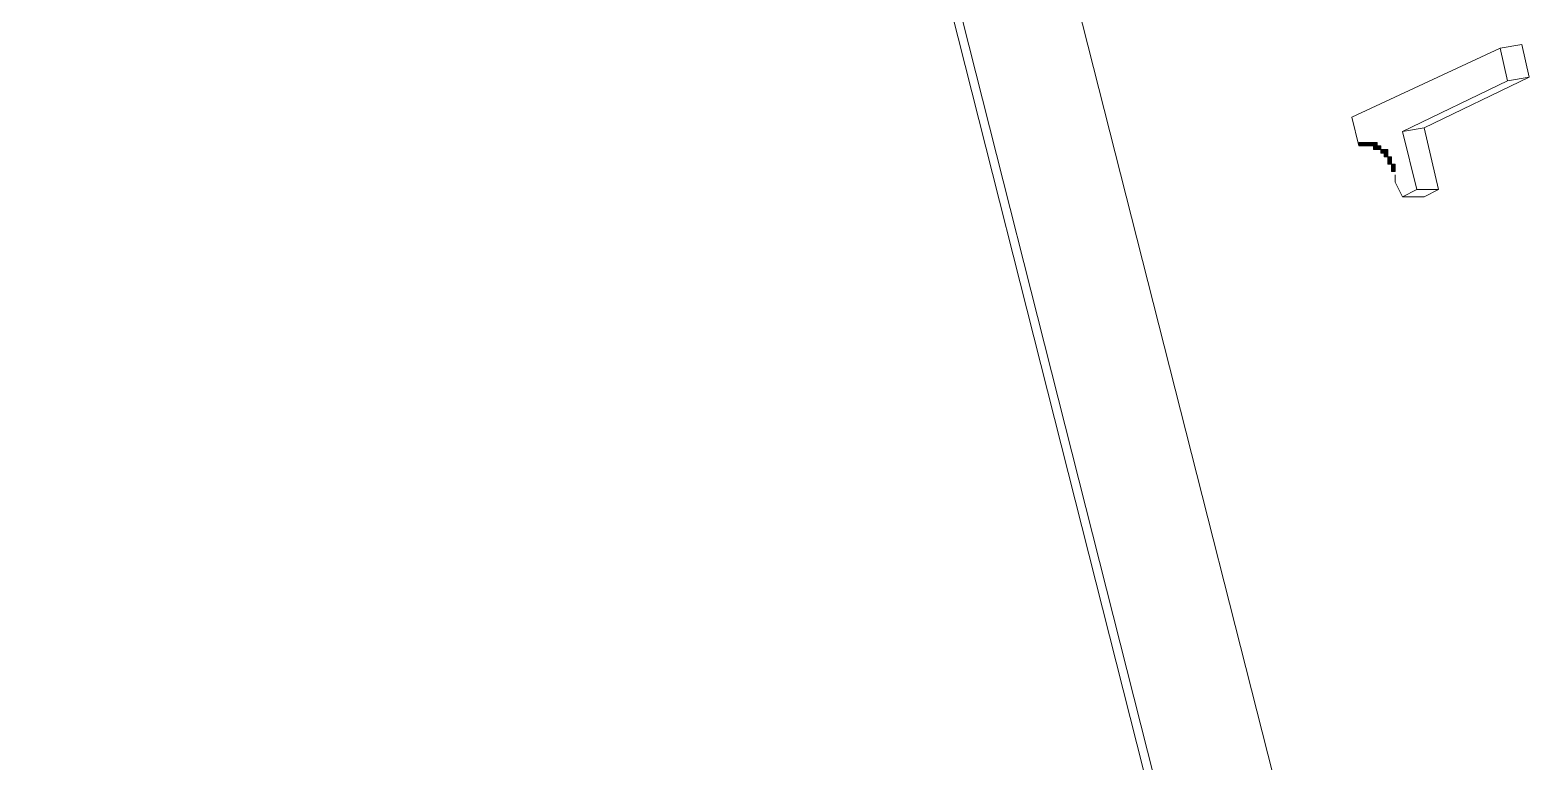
# Model space of a CAD drawing. Header units: inches. Extents: x 11 to 682, y 148 to 1119.
# Drawn here: x 584.46 to 609.33, y 351.12 to 363.24 of the extents above; entities that cross this region are included whole.
import ezdxf

# ---------------------------------------------------------------- set-up
doc = ezdxf.new("R2010")
doc.units = ezdxf.units.IN
doc.header["$MEASUREMENT"] = 0
doc.layers.add('图层 1', color=7, linetype='Continuous')

msp = doc.modelspace()

# ---------------------------------------------------------------- hatches: boundary and pattern name
at = {"layer": '图层 1', "true_color": 0xffffff}
h = msp.add_hatch(color=7, dxfattribs=at)
h.dxf.hatch_style = 2
h.paths.add_polyline_path([(606.48, 361.32), (606.78, 361.32), (606.78, 361.38), (606.48, 361.38)])
h = msp.add_hatch(color=7, dxfattribs=at)
h.dxf.hatch_style = 2
h.paths.add_polyline_path([(606.72, 361.26), (606.84, 361.26), (606.84, 361.32), (606.72, 361.32)])
h = msp.add_hatch(color=7, dxfattribs=at)
h.dxf.hatch_style = 2
h.paths.add_polyline_path([(606.78, 361.26), (606.84, 361.26), (606.84, 361.32), (606.78, 361.32)])
h = msp.add_hatch(color=7, dxfattribs=at)
h.dxf.hatch_style = 2
h.paths.add_polyline_path([(606.78, 361.26), (606.84, 361.26), (606.84, 361.32), (606.78, 361.32)])
h = msp.add_hatch(color=7, dxfattribs=at)
h.dxf.hatch_style = 2
h.paths.add_polyline_path([(606.84, 361.2), (606.9, 361.2), (606.9, 361.26), (606.84, 361.26)])
h = msp.add_hatch(color=7, dxfattribs=at)
h.dxf.hatch_style = 2
h.paths.add_polyline_path([(606.9, 361.14), (606.96, 361.14), (606.96, 361.26), (606.9, 361.26)])
h = msp.add_hatch(color=7, dxfattribs=at)
h.dxf.hatch_style = 2
h.paths.add_polyline_path([(606.9, 361.14), (606.96, 361.14), (606.96, 361.2), (606.9, 361.2)])
h = msp.add_hatch(color=7, dxfattribs=at)
h.dxf.hatch_style = 2
h.paths.add_polyline_path([(606.96, 361.08), (607.02, 361.08), (607.02, 361.14), (606.96, 361.14)])
h = msp.add_hatch(color=7, dxfattribs=at)
h.dxf.hatch_style = 2
h.paths.add_polyline_path([(606.96, 361.08), (607.02, 361.08), (607.02, 361.14), (606.96, 361.14)])
h = msp.add_hatch(color=7, dxfattribs=at)
h.dxf.hatch_style = 2
h.paths.add_polyline_path([(606.96, 361.02), (607.02, 361.02), (607.02, 361.14), (606.96, 361.14)])
h = msp.add_hatch(color=7, dxfattribs=at)
h.dxf.hatch_style = 2
h.paths.add_polyline_path([(607.02, 360.9), (607.08, 360.9), (607.08, 361.02), (607.02, 361.02)])

# ---------------------------------------------------------------- linework, layer by layer
at = {"layer": '图层 1', "color": 7, "lineweight": 18, "true_color": 0xffffff}
for points in [[(584.46, 423.84), (608.04, 330.72)], [(584.641, 423.72), (608.22, 330.6)], [(586.561, 423.72), (610.2, 330.66)], [(606.36, 361.8), (608.82, 362.94)], [(608.82, 362.94), (609.18, 363)], [(608.82, 362.94), (608.939, 362.4)], [(609.18, 363), (609.3, 362.46)], [(609.18, 363), (609.3, 362.46)], [(607.2, 361.56), (608.94, 362.4)], [(607.56, 361.62), (609.3, 362.46)], [(607.56, 361.62), (609.3, 362.46)], [(608.94, 362.4), (609.3, 362.46)], [(606.36, 361.8), (606.48, 361.32)], [(607.2, 361.56), (607.56, 361.62)], [(607.56, 361.62), (607.8, 360.6)], [(607.56, 361.62), (607.8, 360.6)], [(607.2, 361.56), (607.439, 360.6)], [(607.08, 360.84), (607.08, 360.72), (607.14, 360.6), (607.2, 360.48)], [(607.2, 360.48), (607.44, 360.6)], [(607.2, 360.48), (607.561, 360.48)], [(607.44, 360.6), (607.8, 360.6)], [(607.56, 360.48), (607.8, 360.6)], [(607.56, 360.48), (607.8, 360.6)]]:
    msp.add_lwpolyline(points, dxfattribs=at)
at = {"layer": '图层 1', "lineweight": 0}
for points in [[(606.48, 361.32), (606.78, 361.32), (606.78, 361.38), (606.48, 361.38), (606.48, 361.32)], [(606.72, 361.26), (606.84, 361.26), (606.84, 361.32), (606.72, 361.32), (606.72, 361.26)], [(606.78, 361.26), (606.84, 361.26), (606.84, 361.32), (606.78, 361.32), (606.78, 361.26)], [(606.78, 361.26), (606.84, 361.26), (606.84, 361.32), (606.78, 361.32), (606.78, 361.26)], [(606.84, 361.2), (606.9, 361.2), (606.9, 361.26), (606.84, 361.26), (606.84, 361.2)], [(606.9, 361.14), (606.96, 361.14), (606.96, 361.26), (606.9, 361.26), (606.9, 361.14)], [(606.9, 361.14), (606.96, 361.14), (606.96, 361.2), (606.9, 361.2), (606.9, 361.14)], [(606.96, 361.08), (607.02, 361.08), (607.02, 361.14), (606.96, 361.14), (606.96, 361.08)], [(606.96, 361.08), (607.02, 361.08), (607.02, 361.14), (606.96, 361.14), (606.96, 361.08)], [(606.96, 361.02), (607.02, 361.02), (607.02, 361.14), (606.96, 361.14), (606.96, 361.02)], [(607.02, 360.9), (607.08, 360.9), (607.08, 361.02), (607.02, 361.02), (607.02, 360.9)]]:
    msp.add_lwpolyline(points, dxfattribs=at)

doc.saveas('drawing.dxf')
